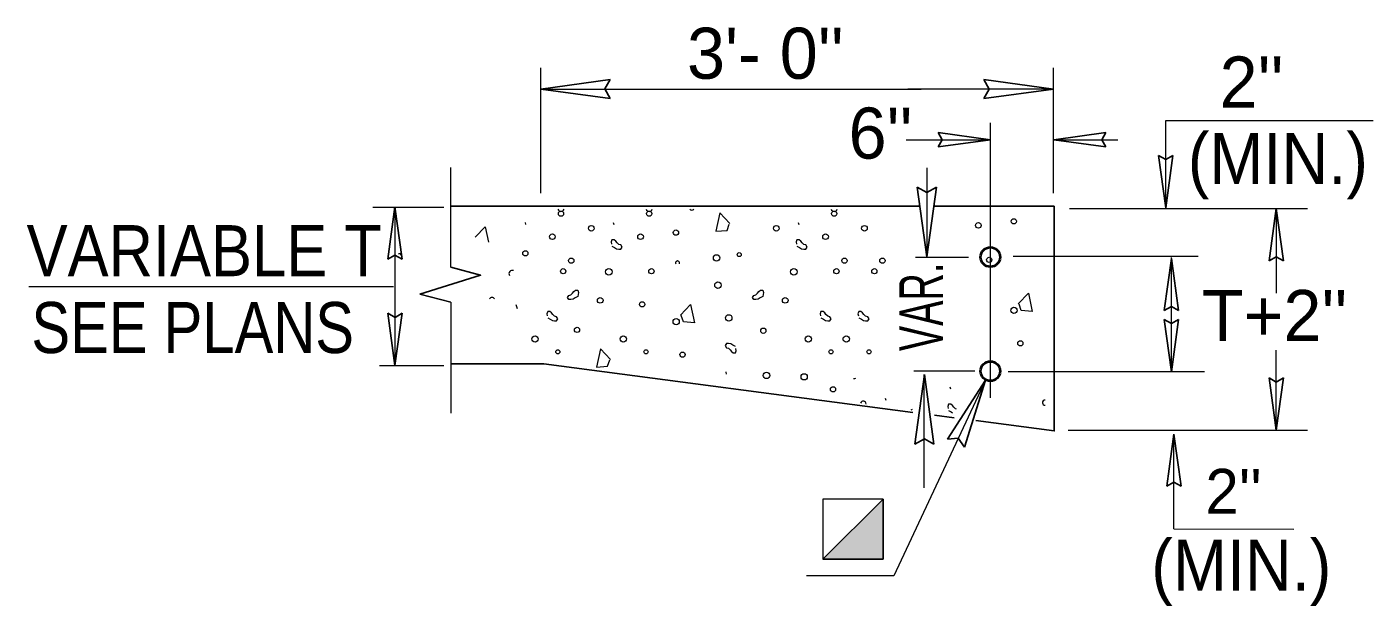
# Model space of a CAD drawing. Extents: x 85 to 536, y -19 to 324.
# Drawn here: x 209.11 to 248.66, y 178.37 to 195.39 of the extents above; entities that cross this region are included whole.
import ezdxf

# ---------------------------------------------------------------- set-up
doc = ezdxf.new("R2010")
doc.units = 0
doc.header["$LTSCALE"] = 0.6
doc.linetypes.add('LONG_DASHED', pattern=[7.5, 6, -1.5])
doc.layers.add('1', color=7, linetype='Continuous', lineweight=13)

msp = doc.modelspace()

# ---------------------------------------------------------------- hatches: boundary and pattern name
at = {"layer": '1'}
msp.add_hatch(color=256, dxfattribs=at).paths.add_polyline_path([(232.4951, 179.7539), (234.2609, 181.5197), (234.2609, 179.7539)])

# ---------------------------------------------------------------- linework, layer by layer
for p, q in [((224.2048, 190.5034), (224.2048, 194.1829)), ((239.2686, 190.5034), (239.2686, 194.1829)), ((224.2048, 193.562), (235.384, 193.562)), ((239.2686, 193.562), (234.9857, 193.562)), ((242.5679, 190.0773), (242.5679, 192.6373)), ((242.5679, 192.6373), (248.6583, 192.6373)), ((234.9398, 192.0716), (237.4153, 192.0716)), ((239.2686, 192.0716), (241.1598, 192.0716)), ((221.5599, 188.328), (221.5599, 191.2549)), ((235.5487, 191.247), (235.5487, 188.6359)), ((219.2759, 190.0933), (221.3559, 190.0933)), ((219.9223, 190.0995), (219.9223, 185.4392)), ((239.7438, 190.052), (246.7293, 190.052)), ((245.8131, 190.052), (245.8131, 187.5622)), ((235.2127, 188.6264), (236.7738, 188.6264)), ((243.517, 188.6422), (238.0806, 188.6422)), ((242.735, 185.2591), (242.735, 188.6185)), ((209.1702, 187.7663), (219.8821, 187.7663)), ((221.5599, 187.2994), (221.5599, 184.0444)), ((223.5223, 187.1027), (223.4807, 187.2275)), ((245.8131, 183.5417), (245.8131, 185.8962)), ((219.4724, 185.4392), (221.3559, 185.4392)), ((236.956, 185.2762), (235.166, 185.2762)), ((235.4747, 181.8489), (235.4747, 185.1753)), ((243.7041, 185.2525), (237.938, 185.2525)), ((239.6963, 183.5417), (246.7293, 183.5417)), ((242.8085, 180.6482), (242.8085, 183.4285)), ((242.8085, 180.6482), (246.3279, 180.6335))]:
    msp.add_line(p, q, dxfattribs=at)
at = {"layer": '1', "lineweight": 25}
for p, q in [((224.2062, 193.5629), (226.2498, 193.8437)), ((239.2672, 193.5611), (237.2236, 193.8419)), ((224.2058, 193.5619), (224.2568, 193.5619)), ((224.2062, 193.5629), (226.2498, 193.2821)), ((239.2672, 193.5611), (237.2236, 193.2803)), ((239.2676, 193.5621), (239.2166, 193.5621)), ((237.414, 192.0719), (235.8813, 192.2825)), ((239.2791, 192.073), (240.8118, 192.2836)), ((237.414, 192.0719), (235.8813, 191.8613)), ((239.2791, 192.073), (240.8118, 191.8624)), ((242.5686, 190.0776), (242.358, 191.6103)), ((242.5686, 190.0776), (242.7792, 191.6103)), ((235.5478, 188.6373), (235.267, 190.6809)), ((235.5478, 188.6373), (235.8286, 190.6809)), ((219.9215, 190.0992), (219.7109, 188.5665)), ((219.9215, 190.0992), (220.1321, 188.5665)), ((235.3208, 190.1233), (221.5599, 190.1233)), ((239.2924, 190.1233), (235.7853, 190.1233)), ((245.8123, 190.0517), (245.6017, 188.519)), ((245.8123, 190.0517), (246.0229, 188.519)), ((235.5488, 188.6369), (235.5488, 188.6879)), ((242.7342, 188.587), (242.5236, 187.0543)), ((242.7342, 188.587), (242.9448, 187.0543)), ((221.5599, 187.2994), (220.653, 187.5414)), ((219.9225, 185.4415), (219.7119, 186.9742)), ((219.9225, 185.4415), (220.1331, 186.9742)), ((242.7357, 185.2594), (242.5251, 186.7921)), ((242.7357, 185.2594), (242.9463, 186.7921)), ((235.4756, 185.1739), (235.1948, 183.1303)), ((235.4746, 185.1743), (235.4746, 185.1233)), ((235.4756, 185.1739), (235.7564, 183.1303)), ((237.2744, 185.0109), (236.1512, 183.2807)), ((237.2744, 185.0109), (236.6595, 183.0419)), ((245.8138, 183.542), (245.6032, 185.0747)), ((245.8138, 183.542), (246.0244, 185.0747)), ((235.7772, 183.9804), (236.3497, 183.9051)), ((242.8077, 183.4282), (242.5971, 181.8955)), ((242.8077, 183.4282), (243.0183, 181.8955))]:
    msp.add_line(p, q, dxfattribs=at)
for points in [[(226.2498, 193.2821), (226.0917, 193.5658), (226.2498, 193.8437)], [(237.2236, 193.8419), (237.3817, 193.5582), (237.2236, 193.2803)], [(235.8813, 191.8613), (235.9999, 192.074), (235.8813, 192.2825)], [(240.8118, 192.2836), (240.6932, 192.0708), (240.8118, 191.8624)], [(242.358, 191.6103), (242.5708, 191.4917), (242.7792, 191.6103)], [(235.8286, 190.6809), (235.5449, 190.5228), (235.267, 190.6809)], [(239.2924, 190.1233), (239.2924, 183.518), (236.9831, 183.8218)], [(220.1321, 188.5665), (219.9194, 188.6851), (219.7109, 188.5665)], [(221.5599, 188.328), (222.4388, 188.0935), (220.653, 187.5414)], [(246.0229, 188.519), (245.8102, 188.6376), (245.6017, 188.519)], [(242.9448, 187.0543), (242.7321, 187.1729), (242.5236, 187.0543)], [(219.7119, 186.9742), (219.9247, 186.8556), (220.1331, 186.9742)], [(242.5251, 186.7921), (242.7379, 186.6735), (242.9463, 186.7921)], [(221.5599, 185.4901), (224.2998, 185.4901), (235.1355, 184.0648)], [(245.6032, 185.0747), (245.816, 184.9561), (246.0244, 185.0747)], [(235.1948, 183.1303), (235.4785, 183.2884), (235.7564, 183.1303)], [(236.6595, 183.0419), (236.4699, 183.3056), (236.1512, 183.2807)], [(243.0183, 181.8955), (242.8056, 182.0141), (242.5971, 181.8955)]]:
    msp.add_lwpolyline(points, dxfattribs=at)
at = {"layer": '1'}
for points in [[(237.4153, 184.4921), (237.4153, 188.8402), (237.4153, 192.5705)], [(229.7651, 189.6103), (229.4655, 189.9221), (229.3533, 189.3855), (229.6777, 189.4105), (229.7401, 189.5977)], [(222.2766, 189.2066), (222.5762, 189.5184), (222.6701, 189.0692)], [(223.7455, 189.6413), (223.7605, 189.5827), (223.7623, 189.5811)], [(226.3367, 189.6413), (226.3517, 189.5827), (226.3535, 189.5811)], [(231.7715, 189.6413), (231.7865, 189.5827), (231.7883, 189.5811)], [(226.2987, 188.9449), (226.3735, 188.9075), (226.4359, 188.8701), (226.4983, 188.8575), (226.5607, 188.8575), (226.5981, 188.9199), (226.5607, 188.9823), (226.4983, 188.9949), (226.4485, 189.0447), (226.4109, 189.0947), (226.3611, 189.1321), (226.2987, 189.1321), (226.2737, 189.0697), (226.2861, 189.0073)], [(231.7335, 188.9449), (231.8083, 188.9075), (231.8707, 188.8701), (231.9331, 188.8575), (231.9955, 188.8575), (232.0329, 188.9199), (231.9955, 188.9823), (231.9331, 188.9949), (231.8833, 189.0447), (231.8457, 189.0947), (231.7959, 189.1321), (231.7335, 189.1321), (231.7085, 189.0697), (231.7209, 189.0073)], [(225.2921, 187.4637), (225.2173, 187.4263), (225.1549, 187.3889), (225.0925, 187.3763), (225.0301, 187.3763), (224.9927, 187.4387), (225.0301, 187.5011), (225.0925, 187.5137), (225.1423, 187.5635), (225.1799, 187.6135), (225.2297, 187.6509), (225.2921, 187.6509), (225.3171, 187.5885), (225.3047, 187.5261)], [(225.3057, 187.5237), (225.2907, 187.4651), (225.2889, 187.4635)], [(230.7269, 187.4637), (230.6521, 187.4263), (230.5897, 187.3889), (230.5273, 187.3763), (230.4649, 187.3763), (230.4275, 187.4387), (230.4649, 187.5011), (230.5273, 187.5137), (230.5771, 187.5635), (230.6147, 187.6135), (230.6645, 187.6509), (230.7269, 187.6509), (230.7519, 187.5885), (230.7395, 187.5261)], [(230.7405, 187.5237), (230.7255, 187.4651), (230.7237, 187.4635)], [(238.233, 187.2533), (238.5326, 187.5651), (238.6448, 187.0285), (238.3204, 187.0535), (238.258, 187.2407)], [(228.3085, 186.9213), (228.6081, 187.2331), (228.7203, 186.6965), (228.3959, 186.7215), (228.3335, 186.9087)], [(224.4097, 186.8381), (224.4845, 186.8007), (224.5469, 186.7633), (224.6093, 186.7507), (224.6717, 186.7507), (224.7091, 186.8131), (224.6717, 186.8755), (224.6093, 186.8881), (224.5595, 186.9379), (224.5219, 186.9879), (224.4721, 187.0253), (224.4097, 187.0253), (224.3847, 186.9629), (224.3971, 186.9005)], [(232.4357, 186.8381), (232.5105, 186.8007), (232.5729, 186.7633), (232.6353, 186.7507), (232.6977, 186.7507), (232.7351, 186.8131), (232.6977, 186.8755), (232.6353, 186.8881), (232.5855, 186.9379), (232.5479, 186.9879), (232.4981, 187.0253), (232.4357, 187.0253), (232.4107, 186.9629), (232.4231, 186.9005)], [(233.5507, 186.8381), (233.6255, 186.8007), (233.6879, 186.7633), (233.7503, 186.7507), (233.8127, 186.7507), (233.8501, 186.8131), (233.8127, 186.8755), (233.7503, 186.8881), (233.7005, 186.9379), (233.6629, 186.9879), (233.6131, 187.0253), (233.5507, 187.0253), (233.5257, 186.9629), (233.5381, 186.9005)], [(226.2567, 185.6199), (225.9571, 185.9317), (225.8449, 185.3951), (226.1693, 185.4201), (226.2317, 185.6073)], [(229.9251, 185.9995), (229.8503, 186.0369), (229.7879, 186.0743), (229.7255, 186.0869), (229.6631, 186.0869), (229.6257, 186.0245), (229.6631, 185.9621), (229.7255, 185.9495), (229.7753, 185.8997), (229.8129, 185.8497), (229.8627, 185.8123), (229.9251, 185.8123), (229.9501, 185.8747), (229.9377, 185.9371)], [(229.6635, 185.1829), (229.6485, 185.2415), (229.6467, 185.2431)], [(237.2744, 185.0109), (234.5753, 179.2667), (232.0146, 179.2667)], [(236.2268, 184.8135), (236.2418, 184.7549), (236.2436, 184.7533)], [(234.3283, 184.4815), (234.3433, 184.4229), (234.3451, 184.4213)], [(236.4194, 184.1608), (236.3884, 184.1671), (236.3386, 184.2169), (236.301, 184.2669), (236.2512, 184.3043), (236.1888, 184.3043), (236.1638, 184.2419), (236.1762, 184.1795)], [(236.1888, 184.1171), (236.2636, 184.0797), (236.3033, 184.0559)]]:
    msp.add_lwpolyline(points, dxfattribs=at)
at = {"layer": '1', "linetype": 'LONG_DASHED'}
msp.add_lwpolyline([(232.4951, 179.7539), (234.2609, 181.5197), (234.2609, 179.7539)], close=True, dxfattribs=at)
at = {"layer": '1'}
msp.add_lwpolyline([(232.4951, 179.7539), (234.2609, 179.7539), (234.2609, 181.5197), (232.4951, 181.5197)], close=True, dxfattribs=at)
for centre, radius in [((224.8011, 189.9017), 0.0771), ((227.3923, 189.9017), 0.0771), ((232.8271, 189.9017), 0.0771), ((225.6899, 189.4713), 0.0826), ((231.1247, 189.4713), 0.0826), ((233.7159, 189.4713), 0.0826), ((237.0626, 189.5567), 0.0826), ((238.102, 189.6767), 0.0771), ((224.5469, 189.2247), 0.0826), ((227.1381, 189.2247), 0.0826), ((228.1775, 189.3447), 0.0771), ((232.5729, 189.2247), 0.0826), ((223.7537, 188.7363), 0.0771), ((229.3699, 188.6023), 0.0924), ((230.0363, 188.6993), 0.06), ((224.8655, 188.2113), 0.0771), ((225.1021, 188.5213), 0.0771), ((226.2057, 188.1945), 0.0957), ((227.4567, 188.2113), 0.0771), ((231.6405, 188.1945), 0.0957), ((232.8915, 188.2113), 0.0771), ((233.1281, 188.5213), 0.0771), ((234.0065, 188.2113), 0.0771), ((234.2431, 188.5213), 0.0771), ((237.3812, 188.5433), 0.0771), ((229.4123, 187.8009), 0.0957), ((225.9525, 187.3537), 0.0826), ((227.1847, 187.2379), 0.0771), ((231.3873, 187.3537), 0.0826), ((238.1088, 187.0633), 0.0924), ((228.1843, 186.7313), 0.0924), ((229.7273, 186.8385), 0.0957), ((224.0391, 186.2219), 0.0924), ((225.2717, 186.4873), 0.0771), ((226.6303, 186.2219), 0.0924), ((230.7445, 186.4629), 0.0771), ((232.0651, 186.2219), 0.0924), ((233.1801, 186.2219), 0.0924), ((224.7077, 185.8423), 0.06), ((227.2989, 185.8423), 0.06), ((232.7337, 185.8423), 0.06), ((233.8487, 185.8423), 0.06), ((238.2958, 186.0927), 0.0771), ((228.3713, 185.7607), 0.0771), ((230.8371, 185.1523), 0.0957), ((231.9441, 185.1081), 0.0924), ((232.7927, 184.7419), 0.0771)]:
    msp.add_circle(centre, radius, dxfattribs=at)
at = {"layer": '1', "lineweight": 40}
for centre in [(237.4153, 188.6264), (237.4153, 185.2762)]:
    msp.add_circle(centre, 0.2871, dxfattribs=at)
at = {"layer": '1'}
for centre, radius, start, end in [((224.8001, 190.0655), 0.0957, 201.3973, 338.6027), ((227.3913, 190.0655), 0.0957, 201.3973, 338.6027), ((228.6423, 190.0823), 0.0771, 222.13004, 317.86995), ((232.8261, 190.0655), 0.0957, 201.3973, 338.6027), ((220.0504, 188.6473), 0.0771, 13.65929, 118.79008), ((228.2265, 188.4527), 0.06, 337.44276, 202.55724), ((223.3679, 188.1406), 0.0957, 65.60844, 214.80394), ((222.7748, 187.3451), 0.0924, 34.69186, 145.30813), ((233.4283, 185.1523), 0.0957, 250.00708, 293.74917), ((233.6815, 184.3115), 0.0826, 359.19277, 165.38312), ((239.0222, 184.3491), 0.0771, 90.61086, 270.08796), ((235.1297, 184.0649), 0.0826, 98.84099, 125.71768)]:
    msp.add_arc(centre, radius, start, end, dxfattribs=at)

# ---------------------------------------------------------------- texts
for s, height, p in [("3'- 0''", 1.5, (228.5036, 193.8645)), ("2''", 1.5, (244.1496, 193.0195)), ("6''", 1.5, (233.2498, 191.5185)), ("T+2''", 1.5, (243.6285, 186.1603)), ("2''", 1.32, (243.7324, 181.0849))]:
    msp.add_text(s, height=height, dxfattribs=at).set_placement(p)
for s, width, p in [('(MIN.)', 0.95, (243.2158, 190.7692)), ('VARIABLE T', 0.9, (209.1021, 188.0644)), ('SEE PLANS', 0.85, (209.2416, 185.8073)), ('(MIN.)', 0.95, (242.1414, 178.8262))]:
    msp.add_text(s, height=1.5, dxfattribs=dict(at, width=width)).set_placement(p)
at = {"layer": '1', "width": 0.65}
msp.add_text('VAR.', height=1.28, rotation=90, dxfattribs=at).set_placement((236.019, 185.8649))

doc.saveas('drawing.dxf')
